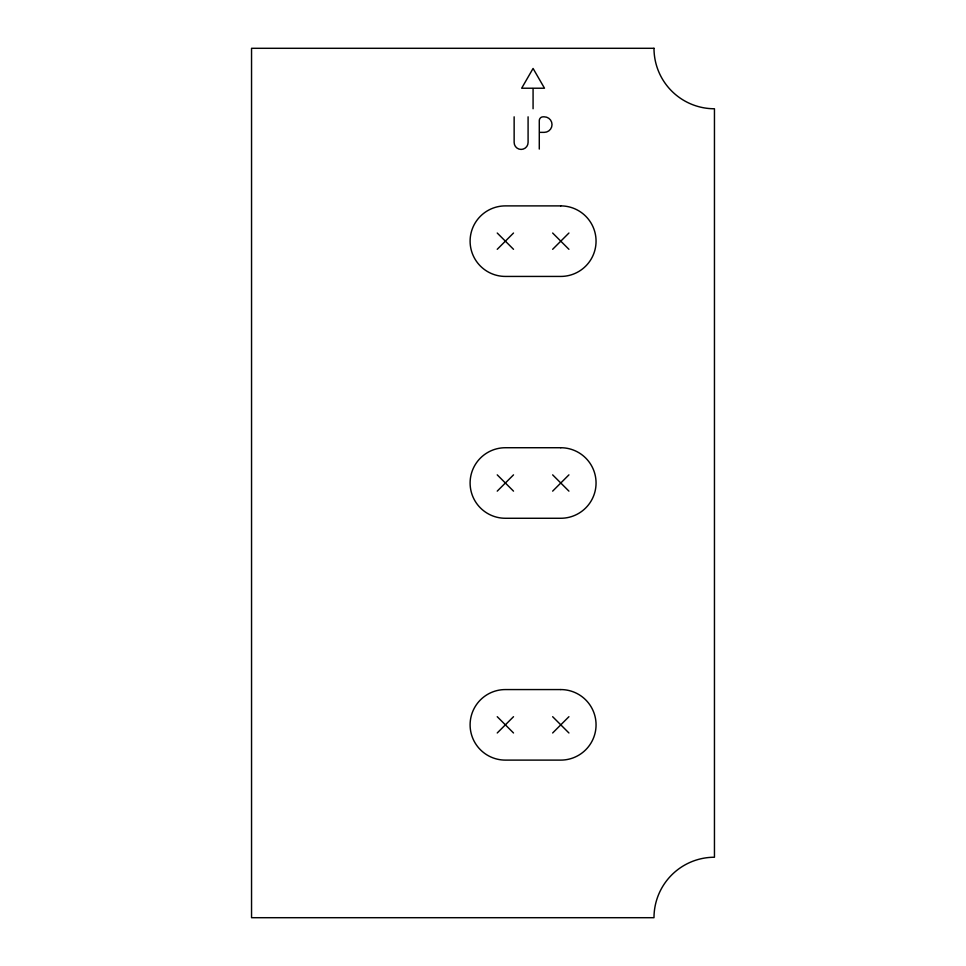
<?xml version="1.0" encoding="UTF-8"?>
<svg xmlns="http://www.w3.org/2000/svg" width="966" height="966" viewBox="0 0 966 966"><rect width="100%" height="100%" fill="white"/><g stroke="black" fill="none" stroke-linecap="round" stroke-linejoin="round"><path stroke-width="1.45" d="M497.236 249.3L513.514 233.023M552.649 249.3L568.926 233.023M497.236 491.139L513.514 474.861M552.649 491.139L568.926 474.861M497.236 732.977L513.514 716.7M552.649 732.977L568.926 716.7M532.278 88.22L521.664 88.22L533.075 68.453L544.498 88.22L533.075 88.22L533.075 108.76M540.091 132.366L544.244 132.366A7.764 7.764 0 0 0 552.021 124.59A7.764 7.764 0 0 0 544.244 116.826L543.061 116.826A3.779 3.779 0 0 0 539.282 120.593L539.282 149.066M552.649 233.023L568.926 249.3M497.236 233.023L513.514 249.3M552.649 474.861L568.926 491.139M497.236 474.861L513.514 491.139M552.649 716.7L568.926 732.977M497.236 716.7L513.514 732.977M528.088 116.826L528.088 142.449A6.967 6.967 0 0 1 521.109 149.416A6.967 6.967 0 0 1 514.141 142.449L514.141 116.826M653.994 48.3L251.546 48.3L251.546 917.7L653.994 917.7A60.46 60.46 0 0 1 714.454 857.24L714.454 108.76A60.46 60.46 0 0 1 653.994 48.3M560.787 205.891L505.375 205.891A35.271 35.271 0 0 0 470.104 241.162A35.271 35.271 0 0 0 505.375 276.433L560.787 276.433A35.271 35.271 0 0 0 596.058 241.162A35.271 35.271 0 0 0 560.787 205.891M560.787 447.729L505.375 447.729A35.271 35.271 0 0 0 470.104 483A35.271 35.271 0 0 0 505.375 518.271L560.787 518.271A35.271 35.271 0 0 0 596.058 483A35.271 35.271 0 0 0 560.787 447.729M560.787 689.567L505.375 689.567A35.271 35.271 0 0 0 470.104 724.838A35.271 35.271 0 0 0 505.375 760.109L560.787 760.109A35.271 35.271 0 0 0 596.058 724.838A35.271 35.271 0 0 0 560.787 689.567"/></g></svg>
